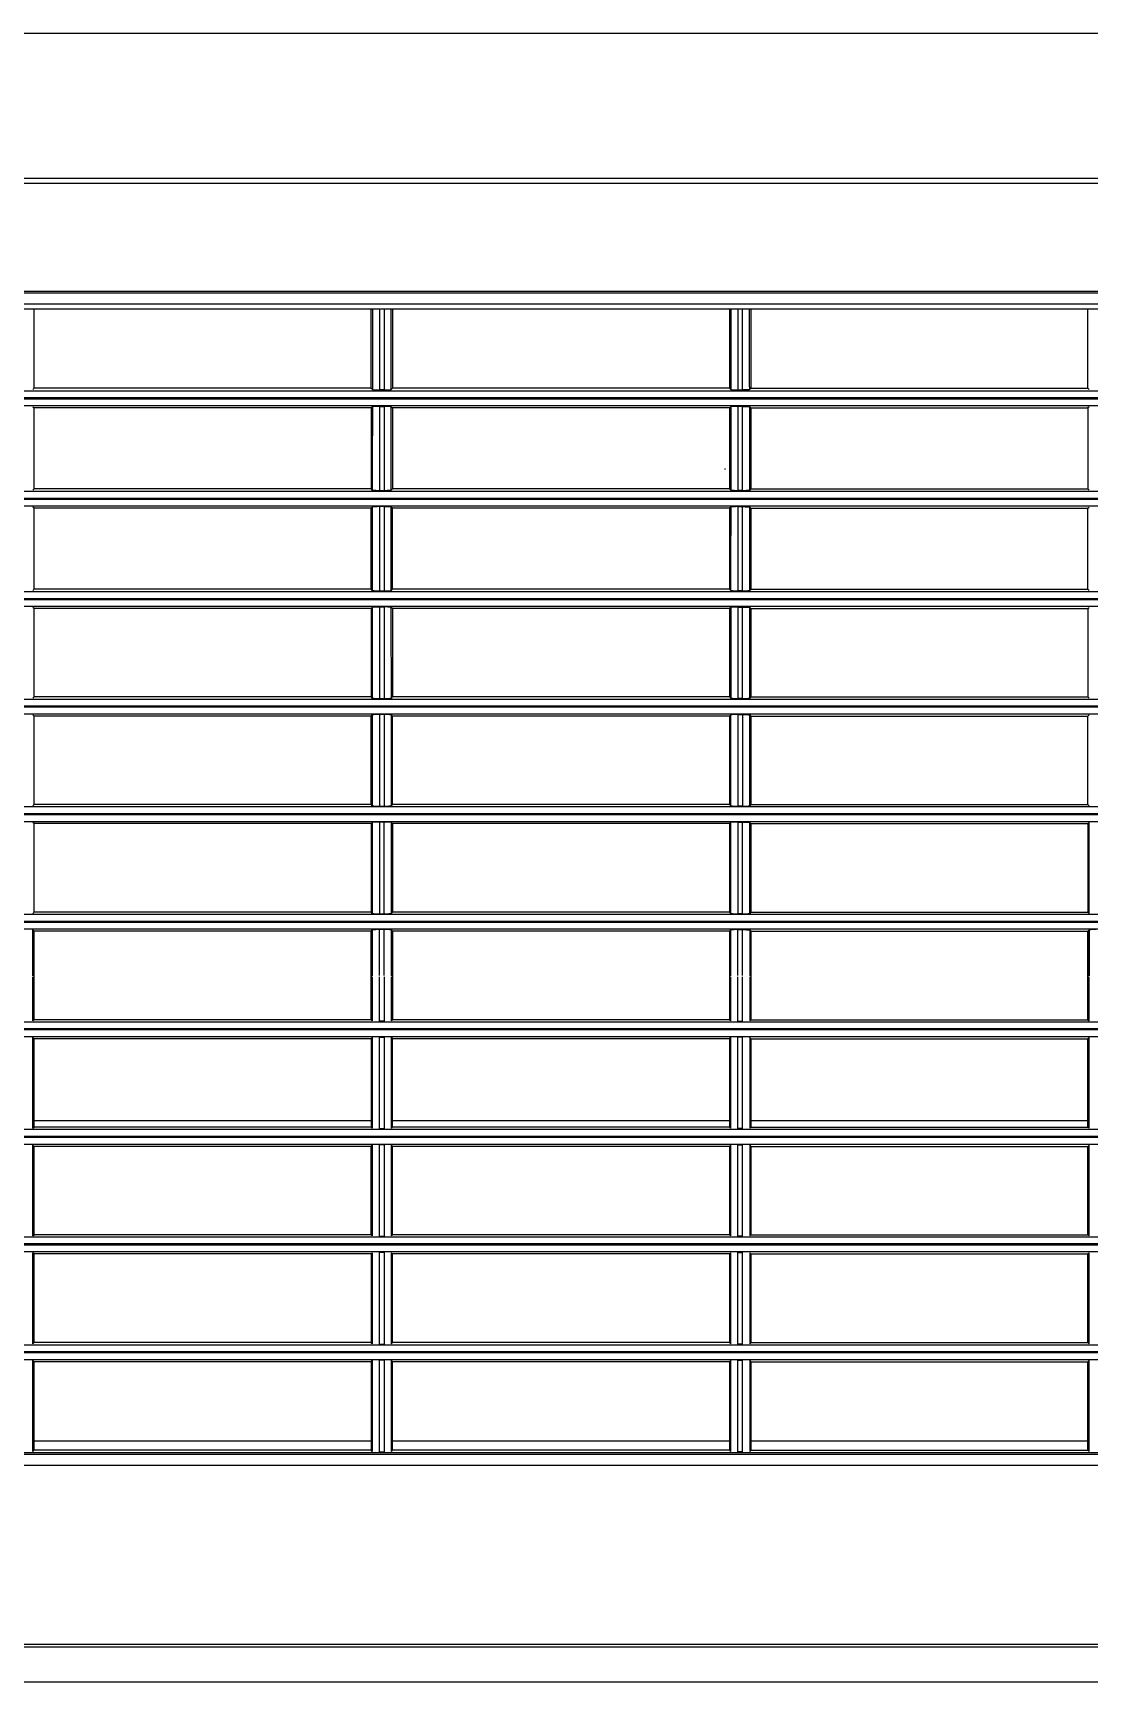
# Model space of a CAD drawing. Header units: millimetres. Extents: x -13830 to 215738, y -24143 to 193994.
# Drawn here: x 53778.7 to 53926, y 98318.3 to 98548.3 of the extents above; entities that cross this region are included whole.
import ezdxf

# ---------------------------------------------------------------- set-up
doc = ezdxf.new("R2010")
doc.units = ezdxf.units.MM
doc.header["$LTSCALE"] = 100
for name, color, linetype in [('A-Fin-Stone', 64, 'CONTINUOUS'), ('PRANDCM', 7, 'CONTINUOUS'), ('WALL', 2, 'CONTINUOUS')]:
    doc.layers.add(name, color=color, linetype=linetype)
doc.layers.add('M-2019.7.9', color=6, linetype='CONTINUOUS', lineweight=15)

# ---------------------------------------------------------------- blocks, each defined once
blk = doc.blocks.new('FXAP22-36NVC-F')
at = {"layer": 'PRANDCM', "linetype": 'Continuous'}
for p, q in [((276.91, 540.42), (960.39, 540.42)), ((303.89, 535.56), (929.89, 535.56)), ((929.89, 535.13), (303.89, 535.13)), ((305.14, 508.7), (928.64, 508.7)), ((928.64, 508.4), (305.14, 508.4)), ((460.05, 508.3), (460.73, 508.3)), ((460.05, 508.3), (460.05, 495.54)), ((460.73, 508.3), (460.73, 495.54)), ((510.05, 495.54), (510.05, 508.3)), ((510.73, 508.3), (510.05, 508.3)), ((510.73, 508.3), (510.73, 495.54)), ((411.73, 508.25), (411.89, 508.09)), ((411.73, 508.25), (411.73, 495.59)), ((458.89, 508.09), (411.89, 508.09)), ((411.89, 508.09), (411.89, 495.76)), ((411.89, 508.09), (411.89, 508.09)), ((411.89, 506.83), (458.89, 506.83)), ((458.89, 508.09), (459.05, 508.25)), ((458.89, 495.75), (458.89, 508.09)), ((459.05, 495.59), (459.05, 508.25)), ((461.89, 508.09), (461.73, 508.25)), ((461.73, 495.59), (461.73, 508.25)), ((461.89, 508.09), (508.89, 508.09)), ((461.89, 495.75), (461.89, 508.09)), ((461.89, 506.83), (508.89, 506.83)), ((509.05, 508.25), (508.89, 508.09)), ((508.89, 508.09), (508.89, 508.09)), ((508.89, 508.09), (508.89, 495.76)), ((509.05, 508.25), (509.05, 495.59)), ((511.73, 508.25), (511.89, 508.09)), ((511.73, 495.59), (511.73, 508.25)), ((511.89, 508.09), (511.89, 508.09)), ((511.89, 495.76), (511.89, 508.09)), ((511.89, 508.09), (558.89, 508.09)), ((511.89, 506.83), (558.89, 506.83)), ((559.05, 508.25), (558.89, 508.09)), ((558.89, 508.09), (558.89, 495.75)), ((559.05, 508.25), (559.05, 495.59)), ((349.56, 495.47), (636.22, 495.47)), ((411.89, 495.76), (411.73, 495.59)), ((411.89, 495.75), (411.89, 495.76)), ((458.89, 495.75), (411.89, 495.75)), ((459.05, 495.59), (458.89, 495.75)), ((460.73, 495.54), (460.05, 495.54)), ((461.73, 495.59), (461.89, 495.75)), ((461.89, 495.75), (508.89, 495.75)), ((508.89, 495.75), (508.89, 495.76)), ((508.89, 495.76), (509.05, 495.59)), ((510.05, 495.54), (510.73, 495.54)), ((511.89, 495.76), (511.73, 495.59)), ((511.89, 495.75), (511.89, 495.76)), ((511.89, 495.75), (558.89, 495.75)), ((558.89, 495.75), (559.05, 495.59)), ((349.55, 494.37), (636.23, 494.37)), ((636.23, 493.37), (349.55, 493.37)), ((636.22, 494.47), (349.56, 494.47)), ((411.73, 493.24), (411.73, 480.55)), ((411.73, 493.24), (411.89, 493.08)), ((458.89, 493.08), (411.89, 493.08)), ((411.89, 493.08), (411.89, 493.08)), ((411.89, 493.08), (411.89, 480.71)), ((458.89, 493.08), (459.05, 493.24)), ((458.89, 480.71), (458.89, 493.08)), ((459.05, 480.55), (459.05, 493.24)), ((460.05, 493.29), (460.73, 493.29)), ((460.05, 493.29), (460.05, 480.5)), ((460.73, 493.29), (460.73, 480.5)), ((461.89, 493.08), (461.73, 493.24)), ((461.73, 480.55), (461.73, 493.24)), ((461.89, 493.08), (508.89, 493.08)), ((461.89, 480.71), (461.89, 493.08)), ((509.05, 493.24), (508.89, 493.08)), ((508.89, 493.08), (508.89, 480.71)), ((508.89, 493.08), (508.89, 493.08)), ((509.05, 493.24), (509.05, 480.55)), ((510.05, 480.5), (510.05, 493.29)), ((510.73, 493.29), (510.05, 493.29)), ((510.73, 493.29), (510.73, 480.5)), ((511.73, 493.24), (511.89, 493.08)), ((511.73, 480.55), (511.73, 493.24)), ((511.89, 493.08), (558.89, 493.08)), ((511.89, 480.71), (511.89, 493.08)), ((511.89, 493.08), (511.89, 493.08)), ((559.05, 493.24), (558.89, 493.08)), ((558.89, 493.08), (558.89, 480.71)), ((559.05, 493.24), (559.05, 480.55)), ((411.89, 480.71), (411.73, 480.55)), ((411.89, 480.71), (411.89, 480.71)), ((458.89, 480.71), (411.89, 480.71)), ((459.05, 480.55), (458.89, 480.71)), ((461.73, 480.55), (461.89, 480.71)), ((461.89, 480.71), (508.89, 480.71)), ((508.89, 480.71), (508.89, 480.71)), ((508.89, 480.71), (509.05, 480.55)), ((511.89, 480.71), (511.73, 480.55)), ((511.89, 480.71), (558.89, 480.71)), ((511.89, 480.71), (511.89, 480.71)), ((558.89, 480.71), (559.05, 480.55)), ((305.14, 480.42), (928.64, 480.42)), ((928.64, 479.42), (305.14, 479.42)), ((305.14, 479.32), (928.64, 479.32)), ((460.73, 480.5), (460.05, 480.5)), ((510.05, 480.5), (510.73, 480.5)), ((928.64, 478.32), (305.14, 478.32)), ((411.73, 478.19), (411.73, 465.55)), ((411.73, 478.19), (411.89, 478.02)), ((458.89, 478.03), (411.89, 478.03)), ((411.89, 478.03), (411.89, 478.02)), ((411.89, 478.02), (411.89, 465.71)), ((458.89, 478.03), (459.05, 478.19)), ((458.89, 465.71), (458.89, 478.03)), ((459.05, 465.55), (459.05, 478.19)), ((460.05, 478.24), (460.73, 478.24)), ((460.05, 478.24), (460.05, 465.5)), ((460.73, 478.24), (460.73, 465.5)), ((461.89, 478.03), (461.73, 478.19)), ((461.73, 465.55), (461.73, 478.19)), ((461.89, 478.03), (508.89, 478.03)), ((461.89, 465.71), (461.89, 478.03)), ((509.05, 478.19), (508.89, 478.02)), ((508.89, 478.03), (508.89, 478.02)), ((508.89, 478.02), (508.89, 465.71)), ((509.05, 478.19), (509.05, 465.55)), ((510.73, 478.24), (510.05, 478.24)), ((510.05, 465.5), (510.05, 478.24)), ((510.73, 478.24), (510.73, 465.5)), ((511.73, 478.19), (511.89, 478.02)), ((511.73, 465.55), (511.73, 478.19)), ((511.89, 478.03), (511.89, 478.02)), ((511.89, 478.03), (558.89, 478.03)), ((511.89, 478.02), (511.89, 465.71)), ((559.05, 478.19), (558.89, 478.03)), ((558.89, 478.03), (558.89, 465.71)), ((559.05, 478.19), (559.05, 465.55)), ((305.14, 465.42), (928.64, 465.42)), ((411.89, 465.71), (411.73, 465.55)), ((411.89, 465.71), (411.89, 465.71)), ((458.89, 465.71), (411.89, 465.71)), ((459.05, 465.55), (458.89, 465.71)), ((460.73, 465.5), (460.05, 465.5)), ((461.73, 465.55), (461.89, 465.71)), ((461.89, 465.71), (508.89, 465.71)), ((508.89, 465.71), (509.05, 465.55)), ((508.89, 465.71), (508.89, 465.71)), ((510.05, 465.5), (510.73, 465.5)), ((511.89, 465.71), (511.73, 465.55)), ((511.89, 465.71), (511.89, 465.71)), ((511.89, 465.71), (558.89, 465.71)), ((558.89, 465.71), (559.05, 465.55)), ((929.89, 464.42), (303.89, 464.42)), ((303.89, 464.32), (929.89, 464.32)), ((928.64, 463.32), (305.14, 463.32)), ((411.73, 463.18), (411.89, 463.02)), ((411.73, 463.18), (411.73, 450.54)), ((411.89, 463.02), (411.89, 463.02)), ((458.89, 463.02), (411.89, 463.02)), ((411.89, 463.02), (411.89, 450.7)), ((458.89, 463.02), (459.05, 463.18)), ((458.89, 450.7), (458.89, 463.02)), ((459.05, 450.54), (459.05, 463.18)), ((460.05, 463.23), (460.05, 450.49)), ((460.05, 463.23), (460.73, 463.23)), ((460.73, 463.23), (460.73, 450.49)), ((461.89, 463.02), (461.73, 463.18)), ((461.73, 450.54), (461.73, 463.18)), ((461.89, 450.7), (461.89, 463.02)), ((461.89, 463.02), (508.89, 463.02)), ((509.05, 463.18), (508.89, 463.02)), ((508.89, 463.02), (508.89, 450.7)), ((508.89, 463.02), (508.89, 463.02)), ((509.05, 463.18), (509.05, 450.54)), ((510.05, 450.49), (510.05, 463.23)), ((510.73, 463.23), (510.05, 463.23)), ((510.73, 463.23), (510.73, 450.49)), ((511.73, 463.18), (511.89, 463.02)), ((511.73, 450.54), (511.73, 463.18)), ((511.89, 450.7), (511.89, 463.02)), ((511.89, 463.02), (511.89, 463.02)), ((511.89, 463.02), (558.89, 463.02)), ((559.05, 463.18), (558.89, 463.02)), ((558.89, 463.02), (558.89, 450.7)), ((559.05, 463.18), (559.05, 450.54)), ((411.89, 462.16), (458.89, 462.16)), ((461.89, 462.16), (508.89, 462.16)), ((511.89, 462.16), (558.89, 462.16)), ((303.89, 449.32), (929.89, 449.32)), ((928.89, 449.42), (304.89, 449.42)), ((305.14, 450.42), (928.64, 450.42)), ((411.73, 450.54), (411.89, 450.7)), ((458.89, 450.7), (411.89, 450.7)), ((411.89, 450.7), (411.89, 450.7)), ((458.89, 450.7), (459.05, 450.54)), ((460.05, 450.49), (460.73, 450.49)), ((461.89, 450.7), (461.73, 450.54)), ((461.89, 450.7), (508.89, 450.7)), ((509.05, 450.54), (508.89, 450.7)), ((508.89, 450.7), (508.89, 450.7)), ((510.73, 450.49), (510.05, 450.49)), ((511.73, 450.54), (511.89, 450.7)), ((511.89, 450.7), (558.89, 450.7)), ((511.89, 450.7), (511.89, 450.7)), ((559.05, 450.54), (558.89, 450.7)), ((928.64, 448.32), (305.14, 448.32)), ((411.73, 448.2), (411.73, 442.06)), ((411.89, 448.04), (411.73, 448.2)), ((411.89, 448.04), (411.89, 448.04)), ((458.89, 448.04), (411.89, 448.04)), ((411.89, 442.06), (411.89, 448.04)), ((411.89, 448.04), (411.89, 442.1)), ((459.05, 448.2), (458.89, 448.04)), ((458.89, 442.06), (458.89, 448.04)), ((459.05, 442.06), (459.05, 448.2)), ((460.73, 448.25), (460.05, 448.25)), ((460.05, 448.25), (460.05, 442.05)), ((460.73, 448.25), (460.73, 442.05)), ((461.73, 448.2), (461.89, 448.04)), ((461.73, 442.06), (461.73, 448.2)), ((461.89, 442.06), (461.89, 448.04)), ((461.89, 448.04), (508.89, 448.04)), ((508.89, 448.04), (509.05, 448.2)), ((508.89, 448.04), (508.89, 442.1)), ((508.89, 448.04), (508.89, 448.04)), ((508.89, 442.06), (508.89, 448.04)), ((509.05, 448.2), (509.05, 442.06)), ((510.05, 442.05), (510.05, 448.25)), ((510.05, 448.25), (510.73, 448.25)), ((510.73, 448.25), (510.73, 442.05)), ((511.89, 448.04), (511.73, 448.2)), ((511.73, 442.06), (511.73, 448.2)), ((511.89, 448.04), (511.89, 448.04)), ((511.89, 448.04), (558.89, 448.04)), ((511.89, 442.06), (511.89, 448.04)), ((511.89, 448.04), (511.89, 442.1)), ((558.89, 448.04), (559.05, 448.2)), ((558.89, 448.04), (558.89, 442.06)), ((559.05, 448.2), (559.05, 442.06)), ((411.89, 442.06), (411.89, 435.68)), ((411.89, 435.68), (411.89, 442.06)), ((458.89, 435.68), (458.89, 442.06)), ((459.05, 435.52), (459.05, 441.91)), ((460.05, 441.87), (460.05, 435.47)), ((460.73, 441.87), (460.73, 435.47)), ((461.89, 435.68), (461.89, 442.06)), ((508.89, 442.06), (508.89, 435.68)), ((508.89, 435.68), (508.89, 442.06)), ((510.73, 441.87), (510.73, 435.47)), ((511.89, 435.68), (511.89, 442.06)), ((511.89, 442.06), (511.89, 435.68)), ((558.89, 442.06), (558.89, 435.68)), ((305.14, 435.42), (928.64, 435.42)), ((411.89, 435.68), (411.73, 435.52)), ((458.89, 435.68), (411.89, 435.68)), ((411.89, 435.68), (411.89, 435.68)), ((459.05, 435.52), (458.89, 435.68)), ((459.06, 435.51), (459.05, 435.52)), ((459.08, 435.51), (459.06, 435.51)), ((459.11, 435.5), (459.08, 435.51)), ((459.14, 435.5), (459.11, 435.5)), ((459.18, 435.49), (459.14, 435.5)), ((459.23, 435.49), (459.18, 435.49)), ((459.29, 435.48), (459.23, 435.49)), ((459.36, 435.48), (459.29, 435.48)), ((459.43, 435.48), (459.36, 435.48)), ((459.51, 435.48), (459.43, 435.48)), ((459.59, 435.47), (459.51, 435.48)), ((459.68, 435.47), (459.59, 435.47)), ((459.77, 435.47), (459.68, 435.47)), ((459.85, 435.47), (459.77, 435.47)), ((459.95, 435.47), (459.85, 435.47)), ((460.05, 435.47), (459.95, 435.47)), ((460.73, 435.47), (460.05, 435.47)), ((460.73, 435.47), (460.83, 435.47)), ((460.83, 435.47), (460.92, 435.47)), ((460.92, 435.47), (461.01, 435.47)), ((461.01, 435.47), (461.1, 435.47)), ((461.1, 435.47), (461.18, 435.47)), ((461.18, 435.47), (461.27, 435.48)), ((461.27, 435.48), (461.35, 435.48)), ((461.35, 435.48), (461.42, 435.48)), ((461.42, 435.48), (461.48, 435.48)), ((461.48, 435.48), (461.54, 435.49)), ((461.54, 435.49), (461.59, 435.49)), ((461.59, 435.49), (461.64, 435.5)), ((461.64, 435.5), (461.67, 435.5)), ((461.67, 435.5), (461.7, 435.51)), ((461.7, 435.51), (461.72, 435.51)), ((461.72, 435.51), (461.73, 435.52)), ((461.73, 435.52), (461.89, 435.68)), ((461.89, 435.68), (508.89, 435.68)), ((508.89, 435.68), (509.05, 435.52)), ((508.89, 435.68), (508.89, 435.68)), ((510.05, 435.47), (510.73, 435.47)), ((510.73, 435.47), (510.83, 435.47)), ((510.83, 435.47), (510.92, 435.47)), ((510.92, 435.47), (511.01, 435.47)), ((511.01, 435.47), (511.1, 435.47)), ((511.1, 435.47), (511.18, 435.47)), ((511.18, 435.47), (511.27, 435.48)), ((511.27, 435.48), (511.35, 435.48)), ((511.35, 435.48), (511.42, 435.48)), ((511.42, 435.48), (511.48, 435.48)), ((511.48, 435.48), (511.54, 435.49)), ((511.54, 435.49), (511.59, 435.49)), ((511.59, 435.49), (511.64, 435.5)), ((511.64, 435.5), (511.67, 435.5)), ((511.67, 435.5), (511.7, 435.51)), ((511.7, 435.51), (511.72, 435.51)), ((511.72, 435.51), (511.73, 435.52)), ((511.89, 435.68), (511.73, 435.52)), ((511.89, 435.68), (511.89, 435.68)), ((511.89, 435.68), (558.89, 435.68)), ((558.89, 435.68), (559.05, 435.52)), ((303.89, 434.32), (929.89, 434.32)), ((929.14, 434.42), (304.64, 434.42)), ((928.64, 433.32), (305.14, 433.32)), ((411.72, 433.21), (411.73, 433.21)), ((411.73, 433.21), (411.89, 433.04)), ((411.73, 433.21), (411.73, 431.84)), ((411.89, 420.68), (411.89, 433.04)), ((411.89, 433.04), (411.89, 433.04)), ((458.89, 433.04), (411.89, 433.04)), ((458.89, 433.04), (459.05, 433.21)), ((458.89, 420.68), (458.89, 433.04)), ((460.05, 433.26), (460.73, 433.26)), ((461.89, 433.04), (461.73, 433.21)), ((461.89, 433.04), (508.89, 433.04)), ((461.89, 420.68), (461.89, 433.04)), ((509.05, 433.21), (508.89, 433.04)), ((508.89, 420.68), (508.89, 433.04)), ((508.89, 433.04), (508.89, 433.04)), ((509.06, 433.21), (509.05, 433.21)), ((509.05, 433.21), (509.05, 431.84)), ((509.08, 433.22), (509.06, 433.21)), ((509.11, 433.22), (509.08, 433.22)), ((509.14, 433.23), (509.11, 433.22)), ((509.18, 433.23), (509.14, 433.23)), ((509.23, 433.23), (509.18, 433.23)), ((509.29, 433.24), (509.23, 433.23)), ((509.36, 433.24), (509.29, 433.24)), ((509.43, 433.25), (509.36, 433.24)), ((509.51, 433.25), (509.43, 433.25)), ((509.59, 433.25), (509.51, 433.25)), ((509.68, 433.25), (509.59, 433.25)), ((509.76, 433.25), (509.68, 433.25)), ((509.85, 433.26), (509.76, 433.25)), ((509.95, 433.26), (509.85, 433.26)), ((510.05, 433.26), (509.95, 433.26)), ((510.73, 433.26), (510.05, 433.26)), ((511.73, 433.21), (511.89, 433.04)), ((511.73, 431.84), (511.73, 433.21)), ((511.89, 433.04), (511.89, 433.04)), ((511.89, 420.68), (511.89, 433.04)), ((511.89, 433.04), (558.89, 433.04)), ((559.05, 433.21), (558.89, 433.04)), ((558.89, 433.04), (558.89, 420.68)), ((411.73, 431.84), (411.73, 430.54)), ((411.73, 430.54), (411.73, 429.28)), ((509.05, 431.84), (509.05, 430.54)), ((509.05, 430.54), (509.05, 429.28)), ((511.73, 430.54), (511.73, 431.84)), ((511.73, 429.28), (511.73, 430.54)), ((411.73, 429.28), (411.73, 428.06)), ((411.73, 428.06), (411.73, 426.85)), ((509.05, 429.28), (509.05, 428.06)), ((509.05, 428.06), (509.05, 426.85)), ((511.73, 428.06), (511.73, 429.28)), ((511.73, 426.85), (511.73, 428.06)), ((411.73, 426.85), (411.73, 425.64)), ((411.73, 425.64), (411.73, 424.42)), ((509.05, 426.85), (509.05, 425.64)), ((509.05, 425.64), (509.05, 424.42)), ((511.73, 425.64), (511.73, 426.85)), ((511.73, 424.42), (511.73, 425.64)), ((411.73, 424.42), (411.73, 423.17)), ((509.05, 424.42), (509.05, 423.17)), ((511.73, 423.17), (511.73, 424.42)), ((411.73, 423.17), (411.73, 421.88)), ((411.73, 421.88), (411.73, 420.52)), ((509.05, 423.17), (509.05, 421.88)), ((509.05, 421.88), (509.05, 420.52)), ((511.73, 421.88), (511.73, 423.17)), ((511.73, 420.52), (511.73, 421.88)), ((303.89, 419.32), (929.89, 419.32)), ((929.14, 419.42), (304.64, 419.42)), ((305.14, 420.42), (928.64, 420.42)), ((411.89, 420.68), (411.73, 420.52)), ((411.89, 420.68), (411.89, 420.68)), ((458.89, 420.68), (411.89, 420.68)), ((459.05, 420.52), (458.89, 420.68)), ((459.06, 420.51), (459.05, 420.52)), ((459.08, 420.51), (459.06, 420.51)), ((459.11, 420.5), (459.08, 420.51)), ((459.14, 420.5), (459.11, 420.5)), ((459.18, 420.5), (459.14, 420.5)), ((459.23, 420.49), (459.18, 420.5)), ((459.29, 420.49), (459.23, 420.49)), ((459.36, 420.48), (459.29, 420.49)), ((459.43, 420.48), (459.36, 420.48)), ((459.51, 420.48), (459.43, 420.48)), ((459.59, 420.48), (459.51, 420.48)), ((459.68, 420.47), (459.59, 420.48)), ((459.77, 420.47), (459.68, 420.47)), ((459.86, 420.47), (459.77, 420.47)), ((459.95, 420.47), (459.86, 420.47)), ((460.05, 420.47), (459.95, 420.47)), ((460.73, 420.47), (460.05, 420.47)), ((460.73, 420.47), (460.83, 420.47)), ((460.83, 420.47), (460.92, 420.47)), ((460.92, 420.47), (461.01, 420.47)), ((461.01, 420.47), (461.1, 420.47)), ((461.1, 420.47), (461.18, 420.48)), ((461.18, 420.48), (461.27, 420.48)), ((461.27, 420.48), (461.34, 420.48)), ((461.34, 420.48), (461.42, 420.48)), ((461.42, 420.48), (461.48, 420.49)), ((461.48, 420.49), (461.54, 420.49)), ((461.54, 420.49), (461.59, 420.5)), ((461.59, 420.5), (461.64, 420.5)), ((461.64, 420.5), (461.67, 420.5)), ((461.67, 420.5), (461.7, 420.51)), ((461.7, 420.51), (461.71, 420.51)), ((461.71, 420.51), (461.73, 420.52)), ((461.73, 420.52), (461.89, 420.68)), ((461.89, 420.68), (508.89, 420.68)), ((508.89, 420.68), (509.05, 420.52)), ((508.89, 420.68), (508.89, 420.68)), ((510.05, 420.47), (510.73, 420.47)), ((510.73, 420.47), (510.83, 420.47)), ((510.83, 420.47), (510.92, 420.47)), ((510.92, 420.47), (511.01, 420.47)), ((511.01, 420.47), (511.1, 420.47)), ((511.1, 420.47), (511.18, 420.48)), ((511.18, 420.48), (511.27, 420.48)), ((511.27, 420.48), (511.34, 420.48)), ((511.34, 420.48), (511.42, 420.48)), ((511.42, 420.48), (511.48, 420.49)), ((511.48, 420.49), (511.54, 420.49)), ((511.54, 420.49), (511.59, 420.5)), ((511.59, 420.5), (511.64, 420.5)), ((511.64, 420.5), (511.67, 420.5)), ((511.67, 420.5), (511.7, 420.51)), ((511.7, 420.51), (511.71, 420.51)), ((511.71, 420.51), (511.73, 420.52)), ((511.89, 420.68), (511.73, 420.52)), ((511.89, 420.68), (558.89, 420.68)), ((511.89, 420.68), (511.89, 420.68)), ((558.89, 420.68), (559.05, 420.52)), ((928.64, 418.32), (305.14, 418.32)), ((411.73, 418.2), (411.89, 418.03)), ((411.89, 418.03), (411.89, 405.69)), ((411.89, 418.03), (411.89, 418.03)), ((458.89, 418.03), (411.89, 418.03)), ((458.89, 418.03), (459.05, 418.2)), ((458.89, 405.69), (458.89, 418.03)), ((460.05, 418.25), (460.73, 418.25)), ((461.89, 418.03), (461.73, 418.2)), ((461.89, 405.69), (461.89, 418.03)), ((461.89, 418.03), (508.89, 418.03)), ((509.05, 418.2), (508.89, 418.03)), ((508.89, 418.03), (508.89, 418.03)), ((508.89, 418.03), (508.89, 405.69)), ((509.06, 418.2), (509.05, 418.2)), ((509.05, 418.2), (509.05, 416.83)), ((509.05, 416.83), (509.05, 415.53)), ((509.08, 418.21), (509.06, 418.2)), ((509.11, 418.21), (509.08, 418.21)), ((509.14, 418.22), (509.11, 418.21)), ((509.18, 418.22), (509.14, 418.22)), ((509.23, 418.22), (509.18, 418.22)), ((509.29, 418.23), (509.23, 418.22)), ((509.36, 418.23), (509.29, 418.23)), ((509.43, 418.24), (509.36, 418.23)), ((509.51, 418.24), (509.43, 418.24)), ((509.59, 418.24), (509.51, 418.24)), ((509.68, 418.24), (509.59, 418.24)), ((509.76, 418.24), (509.68, 418.24)), ((509.85, 418.25), (509.76, 418.24)), ((509.95, 418.25), (509.85, 418.25)), ((510.05, 418.25), (509.95, 418.25)), ((510.73, 418.25), (510.05, 418.25)), ((510.05, 416.87), (510.05, 418.25)), ((510.05, 415.56), (510.05, 416.87)), ((511.73, 418.2), (511.89, 418.03)), ((511.73, 416.83), (511.73, 418.2)), ((511.73, 415.53), (511.73, 416.83)), ((511.89, 418.03), (558.89, 418.03)), ((511.89, 418.03), (511.89, 418.03)), ((511.89, 418.03), (511.89, 405.69)), ((559.05, 418.2), (558.89, 418.03)), ((558.89, 418.03), (558.89, 405.69)), ((509.05, 415.53), (509.05, 414.27)), ((509.05, 414.27), (509.05, 413.05)), ((510.05, 414.29), (510.05, 415.56)), ((510.05, 413.06), (510.05, 414.29)), ((511.73, 414.27), (511.73, 415.53)), ((511.73, 413.05), (511.73, 414.27)), ((509.05, 413.05), (509.05, 411.84)), ((509.05, 411.84), (509.05, 410.64)), ((510.05, 411.84), (510.05, 413.06)), ((510.05, 410.63), (510.05, 411.84)), ((511.73, 411.84), (511.73, 413.05)), ((511.73, 410.64), (511.73, 411.84)), ((509.05, 410.64), (509.05, 409.42)), ((509.05, 409.42), (509.05, 408.17)), ((510.05, 409.4), (510.05, 410.63)), ((511.72, 409.42), (511.73, 410.64)), ((511.72, 408.17), (511.72, 409.42)), ((509.05, 408.17), (509.05, 406.88)), ((510.05, 408.14), (510.05, 409.4)), ((510.05, 406.84), (510.05, 408.14)), ((511.72, 406.88), (511.72, 408.17)), ((305.14, 405.42), (928.64, 405.42)), ((411.89, 405.69), (411.72, 405.52)), ((458.89, 405.69), (411.89, 405.69)), ((411.89, 405.69), (411.89, 405.69)), ((459.05, 405.52), (458.89, 405.69)), ((459.07, 405.52), (459.05, 405.52)), ((459.08, 405.51), (459.07, 405.52)), ((459.11, 405.51), (459.08, 405.51)), ((459.14, 405.5), (459.11, 405.51)), ((459.19, 405.5), (459.14, 405.5)), ((459.24, 405.5), (459.19, 405.5)), ((459.29, 405.49), (459.24, 405.5)), ((459.36, 405.49), (459.29, 405.49)), ((459.43, 405.48), (459.36, 405.49)), ((459.51, 405.48), (459.43, 405.48)), ((459.59, 405.48), (459.51, 405.48)), ((459.68, 405.48), (459.59, 405.48)), ((459.77, 405.48), (459.68, 405.48)), ((459.86, 405.47), (459.77, 405.48)), ((459.95, 405.47), (459.86, 405.47)), ((460.05, 405.47), (459.95, 405.47)), ((460.73, 405.47), (460.05, 405.47)), ((460.73, 405.47), (460.83, 405.47)), ((460.83, 405.47), (460.92, 405.47)), ((460.92, 405.47), (461.01, 405.48)), ((461.01, 405.48), (461.1, 405.48)), ((461.1, 405.48), (461.18, 405.48)), ((461.18, 405.48), (461.27, 405.48)), ((461.27, 405.48), (461.34, 405.48)), ((461.34, 405.48), (461.42, 405.49)), ((461.42, 405.49), (461.48, 405.49)), ((461.48, 405.49), (461.54, 405.5)), ((461.54, 405.5), (461.59, 405.5)), ((461.59, 405.5), (461.63, 405.5)), ((461.63, 405.5), (461.67, 405.51)), ((461.67, 405.51), (461.69, 405.51)), ((461.69, 405.51), (461.71, 405.52)), ((461.71, 405.52), (461.72, 405.52)), ((461.72, 405.52), (461.89, 405.69)), ((461.89, 405.69), (508.89, 405.69)), ((508.89, 405.69), (509.05, 405.52)), ((508.89, 405.69), (508.89, 405.69)), ((509.05, 406.88), (509.05, 405.52)), ((510.05, 405.47), (510.05, 406.84)), ((510.05, 405.47), (510.73, 405.47)), ((510.73, 405.47), (510.83, 405.47)), ((510.83, 405.47), (510.92, 405.47)), ((510.92, 405.47), (511.01, 405.48)), ((511.01, 405.48), (511.1, 405.48)), ((511.1, 405.48), (511.18, 405.48)), ((511.18, 405.48), (511.27, 405.48)), ((511.27, 405.48), (511.34, 405.48)), ((511.34, 405.48), (511.42, 405.49)), ((511.42, 405.49), (511.48, 405.49)), ((511.48, 405.49), (511.54, 405.5)), ((511.54, 405.5), (511.59, 405.5)), ((511.59, 405.5), (511.63, 405.5)), ((511.63, 405.5), (511.67, 405.51)), ((511.67, 405.51), (511.69, 405.51)), ((511.69, 405.51), (511.71, 405.52)), ((511.71, 405.52), (511.72, 405.52)), ((511.72, 405.52), (511.72, 406.88)), ((511.89, 405.69), (511.72, 405.52)), ((511.89, 405.69), (558.89, 405.69)), ((511.89, 405.69), (511.89, 405.69)), ((558.89, 405.69), (559.05, 405.52)), ((303.89, 404.32), (929.89, 404.32)), ((929.14, 404.42), (304.64, 404.42)), ((928.64, 403.32), (305.14, 403.32)), ((411.72, 403.18), (411.89, 403.01)), ((458.89, 403.02), (411.89, 403.02)), ((411.89, 403.02), (411.89, 403.01)), ((411.89, 401.69), (411.89, 403.01)), ((458.89, 403.02), (459.05, 403.18)), ((458.89, 390.69), (458.89, 403.02)), ((460.05, 403.24), (460.73, 403.24)), ((461.89, 403.02), (461.72, 403.18)), ((461.89, 403.02), (508.88, 403.02)), ((461.89, 390.69), (461.89, 403.02)), ((508.88, 403.02), (508.89, 403.01)), ((509.05, 403.18), (508.89, 403.01)), ((508.89, 401.69), (508.89, 403.01)), ((509.07, 403.19), (509.05, 403.18)), ((509.05, 403.18), (509.05, 401.82)), ((509.09, 403.19), (509.07, 403.19)), ((509.11, 403.2), (509.09, 403.19)), ((509.14, 403.2), (509.11, 403.2)), ((509.18, 403.21), (509.14, 403.2)), ((509.23, 403.21), (509.18, 403.21)), ((509.29, 403.22), (509.23, 403.21)), ((509.36, 403.22), (509.29, 403.22)), ((509.43, 403.22), (509.36, 403.22)), ((509.51, 403.23), (509.43, 403.22)), ((509.59, 403.23), (509.51, 403.23)), ((509.68, 403.23), (509.59, 403.23)), ((509.76, 403.23), (509.68, 403.23)), ((509.86, 403.23), (509.76, 403.23)), ((509.95, 403.24), (509.86, 403.23)), ((510.05, 403.24), (509.95, 403.24)), ((510.73, 403.24), (510.05, 403.24)), ((510.05, 401.86), (510.05, 403.24)), ((511.72, 403.18), (511.89, 403.01)), ((511.72, 401.82), (511.72, 403.18)), ((511.89, 403.02), (511.89, 403.01)), ((511.89, 403.02), (558.89, 403.02)), ((511.89, 401.69), (511.89, 403.01)), ((559.05, 403.18), (558.89, 403.02)), ((558.89, 403.02), (558.89, 390.69)), ((411.89, 400.42), (411.89, 401.69)), ((411.89, 399.2), (411.89, 400.42)), ((508.89, 400.42), (508.89, 401.69)), ((508.89, 399.2), (508.89, 400.42)), ((509.05, 401.82), (509.05, 400.52)), ((509.05, 400.52), (509.05, 399.26)), ((510.05, 400.55), (510.05, 401.86)), ((510.05, 399.28), (510.05, 400.55)), ((511.72, 400.52), (511.72, 401.82)), ((511.72, 399.26), (511.72, 400.52)), ((511.89, 400.42), (511.89, 401.69)), ((511.89, 399.2), (511.89, 400.42)), ((411.89, 398.01), (411.89, 399.2)), ((411.89, 396.83), (411.89, 398.01)), ((508.89, 398.01), (508.89, 399.2)), ((508.89, 396.83), (508.89, 398.01)), ((509.05, 399.26), (509.05, 398.04)), ((509.05, 398.04), (509.06, 396.83)), ((510.05, 398.05), (510.05, 399.28)), ((510.05, 396.83), (510.05, 398.05)), ((511.72, 398.04), (511.72, 399.26)), ((511.72, 396.83), (511.72, 398.04)), ((511.89, 398.01), (511.89, 399.2)), ((511.89, 396.83), (511.89, 398.01)), ((411.89, 395.66), (411.89, 396.83)), ((411.89, 394.48), (411.89, 395.66)), ((508.89, 395.66), (508.89, 396.83)), ((508.89, 394.48), (508.89, 395.66)), ((509.06, 396.83), (509.06, 395.63)), ((509.06, 395.63), (509.06, 394.41)), ((510.05, 395.62), (510.05, 396.83)), ((510.05, 394.39), (510.05, 395.62)), ((511.72, 395.63), (511.72, 396.83)), ((511.72, 394.41), (511.72, 395.63)), ((511.89, 395.66), (511.89, 396.83)), ((511.89, 394.48), (511.89, 395.66)), ((411.89, 393.26), (411.89, 394.48)), ((508.89, 393.26), (508.89, 394.48)), ((509.06, 394.41), (509.06, 393.17)), ((510.05, 393.14), (510.05, 394.39)), ((511.72, 393.17), (511.72, 394.41)), ((511.89, 393.26), (511.89, 394.48)), ((411.89, 392.01), (411.89, 393.26)), ((411.89, 390.7), (411.89, 392.01)), ((508.89, 392.01), (508.89, 393.26)), ((508.89, 390.7), (508.89, 392.01)), ((509.06, 393.17), (509.06, 391.88)), ((509.06, 391.88), (509.06, 390.53)), ((510.05, 391.84), (510.05, 393.14)), ((510.05, 390.48), (510.05, 391.84)), ((511.72, 391.88), (511.72, 393.17)), ((511.72, 390.53), (511.72, 391.88)), ((511.89, 392.01), (511.89, 393.26)), ((511.89, 390.7), (511.89, 392.01)), ((303.89, 389.32), (929.89, 389.32)), ((929.14, 389.42), (304.64, 389.42)), ((305.14, 390.42), (928.64, 390.42)), ((411.89, 390.7), (411.72, 390.53)), ((411.89, 390.69), (411.89, 390.7)), ((458.89, 390.69), (411.89, 390.69)), ((459.06, 390.53), (458.89, 390.69)), ((459.07, 390.52), (459.06, 390.53)), ((459.09, 390.52), (459.07, 390.52)), ((459.11, 390.51), (459.09, 390.52)), ((459.15, 390.51), (459.11, 390.51)), ((459.19, 390.5), (459.15, 390.51)), ((459.24, 390.5), (459.19, 390.5)), ((459.3, 390.5), (459.24, 390.5)), ((459.36, 390.49), (459.3, 390.5)), ((459.43, 390.49), (459.36, 390.49)), ((459.51, 390.49), (459.43, 390.49)), ((459.6, 390.48), (459.51, 390.49)), ((459.68, 390.48), (459.6, 390.48)), ((459.77, 390.48), (459.68, 390.48)), ((459.86, 390.48), (459.77, 390.48)), ((459.95, 390.48), (459.86, 390.48)), ((460.05, 390.48), (459.95, 390.48)), ((460.72, 390.48), (460.05, 390.48)), ((460.72, 390.48), (460.82, 390.48)), ((460.82, 390.48), (460.92, 390.48)), ((460.92, 390.48), (461.01, 390.48)), ((461.01, 390.48), (461.1, 390.48)), ((461.1, 390.48), (461.18, 390.48)), ((461.18, 390.48), (461.26, 390.49)), ((461.26, 390.49), (461.34, 390.49)), ((461.34, 390.49), (461.42, 390.49)), ((461.42, 390.49), (461.48, 390.5)), ((461.48, 390.5), (461.54, 390.5)), ((461.54, 390.5), (461.59, 390.5)), ((461.59, 390.5), (461.63, 390.51)), ((461.63, 390.51), (461.67, 390.51)), ((461.67, 390.51), (461.69, 390.52)), ((461.69, 390.52), (461.71, 390.52)), ((461.71, 390.52), (461.72, 390.53)), ((461.72, 390.53), (461.89, 390.69)), ((461.89, 390.69), (508.88, 390.69)), ((508.88, 390.69), (508.89, 390.7)), ((508.89, 390.7), (509.06, 390.53)), ((510.05, 390.48), (510.72, 390.48)), ((510.72, 390.48), (510.82, 390.48)), ((510.82, 390.48), (510.92, 390.48)), ((510.92, 390.48), (511.01, 390.48)), ((511.01, 390.48), (511.1, 390.48)), ((511.1, 390.48), (511.18, 390.48)), ((511.18, 390.48), (511.26, 390.49)), ((511.26, 390.49), (511.34, 390.49)), ((511.34, 390.49), (511.42, 390.49)), ((511.42, 390.49), (511.48, 390.5)), ((511.48, 390.5), (511.54, 390.5)), ((511.54, 390.5), (511.59, 390.5)), ((511.59, 390.5), (511.63, 390.51)), ((511.63, 390.51), (511.67, 390.51)), ((511.67, 390.51), (511.69, 390.52)), ((511.69, 390.52), (511.71, 390.52)), ((511.71, 390.52), (511.72, 390.53)), ((511.89, 390.7), (511.72, 390.53)), ((511.89, 390.69), (511.89, 390.7)), ((511.89, 390.69), (558.89, 390.69)), ((558.89, 390.69), (559.06, 390.53)), ((928.64, 388.32), (305.14, 388.32)), ((411.72, 388.17), (411.89, 388)), ((411.89, 388), (411.89, 376.7)), ((458.89, 388), (411.89, 388)), ((411.89, 388), (411.89, 388)), ((458.89, 388), (459.06, 388.17)), ((458.89, 376.7), (458.89, 388)), ((460.06, 388.22), (460.72, 388.22)), ((461.89, 388), (461.72, 388.17)), ((461.89, 376.7), (461.89, 388)), ((461.89, 388), (508.88, 388)), ((508.88, 388), (508.89, 388)), ((509.06, 388.17), (508.89, 388)), ((508.89, 388), (508.89, 376.7)), ((509.07, 388.18), (509.06, 388.17)), ((509.06, 388.17), (509.06, 386.91)), ((509.06, 386.91), (509.06, 385.72)), ((509.09, 388.18), (509.07, 388.18)), ((509.11, 388.19), (509.09, 388.18)), ((509.14, 388.19), (509.11, 388.19)), ((509.18, 388.19), (509.14, 388.19)), ((509.23, 388.2), (509.18, 388.19)), ((509.29, 388.2), (509.23, 388.2)), ((509.36, 388.21), (509.29, 388.2)), ((509.43, 388.21), (509.36, 388.21)), ((509.51, 388.21), (509.43, 388.21)), ((509.59, 388.22), (509.51, 388.21)), ((509.68, 388.22), (509.59, 388.22)), ((509.76, 388.22), (509.68, 388.22)), ((509.86, 388.22), (509.76, 388.22)), ((509.95, 388.22), (509.86, 388.22)), ((510.06, 388.22), (509.95, 388.22)), ((510.72, 388.22), (510.06, 388.22)), ((510.06, 386.96), (510.06, 388.22)), ((510.06, 385.75), (510.06, 386.96)), ((511.72, 388.17), (511.89, 388)), ((511.72, 386.91), (511.72, 388.17)), ((511.72, 385.72), (511.72, 386.91)), ((511.89, 388), (511.89, 388)), ((511.89, 388), (558.89, 388)), ((511.89, 388), (511.89, 376.7)), ((559.06, 388.17), (558.89, 388)), ((558.89, 388), (558.89, 376.7)), ((509.06, 385.72), (509.06, 384.56)), ((509.06, 384.56), (509.06, 383.44)), ((510.06, 384.58), (510.06, 385.75)), ((510.06, 383.45), (510.06, 384.58)), ((511.72, 384.56), (511.72, 385.72)), ((511.72, 383.44), (511.72, 384.56)), ((509.06, 383.44), (509.06, 382.33)), ((509.06, 382.33), (509.06, 381.22)), ((510.06, 382.33), (510.06, 383.45)), ((510.06, 381.21), (510.06, 382.33)), ((511.72, 382.33), (511.72, 383.44)), ((511.72, 381.22), (511.72, 382.33)), ((509.06, 381.22), (509.06, 380.1)), ((509.06, 380.1), (509.06, 378.96)), ((510.06, 380.08), (510.06, 381.21)), ((510.06, 378.93), (510.06, 380.08)), ((511.72, 380.1), (511.72, 381.22)), ((511.72, 378.96), (511.72, 380.1)), ((509.06, 378.96), (509.06, 377.77)), ((509.06, 377.77), (509.06, 376.53)), ((510.06, 377.73), (510.06, 378.93)), ((510.06, 376.48), (510.06, 377.73)), ((511.72, 377.77), (511.72, 378.96)), ((511.72, 376.53), (511.72, 377.77)), ((303.89, 375.32), (929.89, 375.32)), ((929.14, 375.42), (304.64, 375.42)), ((305.14, 376.42), (928.64, 376.42)), ((411.89, 376.7), (411.72, 376.53)), ((411.89, 376.7), (411.89, 376.7)), ((458.89, 376.7), (411.89, 376.7)), ((459.06, 376.53), (458.89, 376.7)), ((459.07, 376.53), (459.06, 376.53)), ((459.09, 376.52), (459.07, 376.53)), ((459.12, 376.52), (459.09, 376.52)), ((459.15, 376.51), (459.12, 376.52)), ((459.19, 376.51), (459.15, 376.51)), ((459.24, 376.5), (459.19, 376.51)), ((459.3, 376.5), (459.24, 376.5)), ((459.36, 376.5), (459.3, 376.5)), ((459.44, 376.49), (459.36, 376.5)), ((459.51, 376.49), (459.44, 376.49)), ((459.6, 376.49), (459.51, 376.49)), ((459.68, 376.49), (459.6, 376.49)), ((459.77, 376.48), (459.68, 376.49)), ((459.86, 376.48), (459.77, 376.48)), ((459.96, 376.48), (459.86, 376.48)), ((460.06, 376.48), (459.96, 376.48)), ((460.72, 376.48), (460.06, 376.48)), ((460.72, 376.48), (460.82, 376.48)), ((460.82, 376.48), (460.92, 376.48)), ((460.92, 376.48), (461.01, 376.48)), ((461.01, 376.48), (461.1, 376.49)), ((461.1, 376.49), (461.18, 376.49)), ((461.18, 376.49), (461.26, 376.49)), ((461.26, 376.49), (461.34, 376.49)), ((461.34, 376.49), (461.42, 376.5)), ((461.42, 376.5), (461.48, 376.5)), ((461.48, 376.5), (461.54, 376.5)), ((461.54, 376.5), (461.59, 376.51)), ((461.59, 376.51), (461.63, 376.51)), ((461.63, 376.51), (461.66, 376.52)), ((461.66, 376.52), (461.69, 376.52)), ((461.69, 376.52), (461.7, 376.53)), ((461.7, 376.53), (461.72, 376.53)), ((461.72, 376.53), (461.89, 376.7)), ((461.89, 376.7), (508.88, 376.7)), ((508.88, 376.7), (508.89, 376.7)), ((508.89, 376.7), (509.06, 376.53)), ((510.06, 376.48), (510.72, 376.48)), ((510.72, 376.48), (510.82, 376.48)), ((510.82, 376.48), (510.92, 376.48)), ((510.92, 376.48), (511.01, 376.48)), ((511.01, 376.48), (511.1, 376.49)), ((511.1, 376.49), (511.18, 376.49)), ((511.18, 376.49), (511.26, 376.49)), ((511.26, 376.49), (511.34, 376.49)), ((511.34, 376.49), (511.42, 376.5)), ((511.42, 376.5), (511.48, 376.5)), ((511.48, 376.5), (511.54, 376.5)), ((511.54, 376.5), (511.59, 376.51)), ((511.59, 376.51), (511.63, 376.51)), ((511.63, 376.51), (511.66, 376.52)), ((511.66, 376.52), (511.69, 376.52)), ((511.69, 376.52), (511.7, 376.53)), ((511.7, 376.53), (511.72, 376.53)), ((511.89, 376.7), (511.72, 376.53)), ((511.89, 376.7), (558.89, 376.7)), ((511.89, 376.7), (511.89, 376.7)), ((558.89, 376.7), (559.06, 376.53)), ((928.64, 374.32), (305.14, 374.32)), ((411.72, 374.16), (411.89, 373.98)), ((411.9, 373.98), (411.89, 373.98)), ((411.89, 362.71), (411.89, 373.98)), ((458.89, 373.98), (411.9, 373.98)), ((458.89, 373.98), (459.06, 374.16)), ((458.89, 362.71), (458.89, 373.98)), ((460.06, 374.21), (460.72, 374.21)), ((461.89, 373.98), (461.72, 374.16)), ((461.89, 373.98), (508.88, 373.98)), ((461.89, 362.71), (461.89, 373.98)), ((508.88, 373.98), (508.89, 373.98)), ((509.06, 374.16), (508.89, 373.98)), ((508.89, 362.71), (508.89, 373.98)), ((509.07, 374.16), (509.06, 374.16)), ((509.06, 374.16), (509.06, 372.9)), ((509.06, 372.9), (509.06, 371.7)), ((509.09, 374.17), (509.07, 374.16)), ((509.12, 374.17), (509.09, 374.17)), ((509.15, 374.18), (509.12, 374.17)), ((509.19, 374.18), (509.15, 374.18)), ((509.23, 374.19), (509.19, 374.18)), ((509.29, 374.19), (509.23, 374.19)), ((509.36, 374.19), (509.29, 374.19)), ((509.43, 374.2), (509.36, 374.19)), ((509.51, 374.2), (509.43, 374.2)), ((509.59, 374.2), (509.51, 374.2)), ((509.68, 374.21), (509.59, 374.2)), ((509.77, 374.21), (509.68, 374.21)), ((509.86, 374.21), (509.77, 374.21)), ((509.96, 374.21), (509.86, 374.21)), ((510.06, 374.21), (509.96, 374.21)), ((510.72, 374.21), (510.06, 374.21)), ((510.06, 372.94), (510.06, 374.21)), ((510.06, 371.73), (510.06, 372.94)), ((511.72, 374.16), (511.89, 373.98)), ((511.72, 372.9), (511.72, 374.16)), ((511.72, 371.7), (511.72, 372.9)), ((511.89, 362.71), (511.89, 373.98)), ((511.9, 373.98), (511.89, 373.98)), ((511.9, 373.98), (558.89, 373.98)), ((559.06, 374.16), (558.89, 373.98)), ((558.89, 373.98), (558.89, 362.71)), ((462.54, 371.18), (462.54, 371.31)), ((509.06, 371.7), (509.06, 370.55)), ((509.06, 370.55), (509.06, 369.42)), ((510.06, 370.57), (510.06, 371.73)), ((510.06, 369.44), (510.06, 370.57)), ((511.72, 370.55), (511.72, 371.7)), ((511.72, 369.42), (511.72, 370.55)), ((509.06, 369.42), (509.06, 368.32)), ((509.06, 368.32), (509.06, 367.21)), ((510.06, 368.32), (510.06, 369.44)), ((510.06, 367.2), (510.06, 368.32)), ((511.72, 368.32), (511.72, 369.42)), ((511.72, 367.21), (511.72, 368.32)), ((509.06, 367.21), (509.06, 366.1)), ((509.06, 366.1), (509.06, 364.95)), ((510.06, 366.08), (510.06, 367.2)), ((510.06, 364.92), (510.06, 366.08)), ((511.71, 366.1), (511.72, 367.21)), ((511.71, 364.95), (511.71, 366.1)), ((509.06, 364.95), (509.06, 363.77)), ((509.06, 363.77), (509.06, 362.54)), ((510.06, 363.73), (510.06, 364.92)), ((510.06, 362.49), (510.06, 363.73)), ((511.71, 363.77), (511.71, 364.95)), ((511.71, 362.54), (511.71, 363.77)), ((303.89, 361.32), (929.89, 361.32)), ((929.14, 361.42), (304.64, 361.42)), ((305.14, 362.42), (928.64, 362.42)), ((411.71, 362.54), (411.89, 362.71)), ((411.9, 362.71), (411.89, 362.71)), ((458.89, 362.71), (411.9, 362.71)), ((458.89, 362.71), (459.06, 362.54)), ((459.08, 362.53), (459.06, 362.54)), ((459.1, 362.53), (459.08, 362.53)), ((459.12, 362.52), (459.1, 362.53)), ((459.15, 362.52), (459.12, 362.52)), ((459.19, 362.51), (459.15, 362.52)), ((459.24, 362.51), (459.19, 362.51)), ((459.3, 362.51), (459.24, 362.51)), ((459.36, 362.5), (459.3, 362.51)), ((459.44, 362.5), (459.36, 362.5)), ((459.51, 362.5), (459.44, 362.5)), ((459.6, 362.49), (459.51, 362.5)), ((459.68, 362.49), (459.6, 362.49)), ((459.77, 362.49), (459.68, 362.49)), ((459.86, 362.49), (459.77, 362.49)), ((459.96, 362.49), (459.86, 362.49)), ((460.06, 362.49), (459.96, 362.49)), ((460.06, 362.49), (460.72, 362.49)), ((460.72, 362.49), (460.82, 362.49)), ((460.82, 362.49), (460.91, 362.49)), ((460.91, 362.49), (461.01, 362.49)), ((461.01, 362.49), (461.09, 362.49)), ((461.09, 362.49), (461.18, 362.49)), ((461.18, 362.49), (461.26, 362.5)), ((461.26, 362.5), (461.34, 362.5)), ((461.34, 362.5), (461.41, 362.5)), ((461.41, 362.5), (461.48, 362.51)), ((461.48, 362.51), (461.54, 362.51)), ((461.54, 362.51), (461.59, 362.51)), ((461.59, 362.51), (461.63, 362.52)), ((461.63, 362.52), (461.66, 362.52)), ((461.66, 362.52), (461.68, 362.53)), ((461.68, 362.53), (461.7, 362.53)), ((461.7, 362.53), (461.71, 362.54)), ((461.89, 362.71), (461.71, 362.54)), ((461.89, 362.71), (508.88, 362.71)), ((508.88, 362.71), (508.89, 362.71)), ((509.06, 362.54), (508.89, 362.71)), ((510.72, 362.49), (510.06, 362.49)), ((510.72, 362.49), (510.82, 362.49)), ((510.82, 362.49), (510.91, 362.49)), ((510.91, 362.49), (511.01, 362.49)), ((511.01, 362.49), (511.09, 362.49)), ((511.09, 362.49), (511.18, 362.49)), ((511.18, 362.49), (511.26, 362.5)), ((511.26, 362.5), (511.34, 362.5)), ((511.34, 362.5), (511.41, 362.5)), ((511.41, 362.5), (511.48, 362.51)), ((511.48, 362.51), (511.54, 362.51)), ((511.54, 362.51), (511.59, 362.51)), ((511.59, 362.51), (511.63, 362.52)), ((511.63, 362.52), (511.66, 362.52)), ((511.66, 362.52), (511.68, 362.53)), ((511.68, 362.53), (511.7, 362.53)), ((511.7, 362.53), (511.71, 362.54)), ((511.71, 362.54), (511.89, 362.71)), ((511.9, 362.71), (511.89, 362.71)), ((511.9, 362.71), (558.89, 362.71)), ((559.06, 362.54), (558.89, 362.71)), ((928.64, 360.32), (305.13, 360.32)), ((411.89, 359.96), (411.71, 360.14)), ((411.9, 359.96), (411.89, 359.96)), ((458.89, 359.96), (411.9, 359.96)), ((459.07, 360.14), (458.89, 359.96)), ((458.89, 348.92), (458.89, 359.96)), ((459.07, 360.14), (459.08, 360.15)), ((459.08, 360.15), (459.1, 360.15)), ((459.1, 360.15), (459.12, 360.16)), ((459.12, 360.16), (459.15, 360.16)), ((459.15, 360.16), (459.19, 360.17)), ((459.19, 360.17), (459.24, 360.17)), ((459.24, 360.17), (459.29, 360.18)), ((459.29, 360.18), (459.36, 360.18)), ((459.36, 360.18), (459.43, 360.18)), ((459.43, 360.18), (459.5, 360.19)), ((459.5, 360.19), (459.59, 360.19)), ((459.59, 360.19), (459.68, 360.19)), ((459.68, 360.19), (459.77, 360.19)), ((459.77, 360.19), (459.86, 360.2)), ((459.86, 360.2), (459.96, 360.2)), ((459.96, 360.2), (460.06, 360.2)), ((460.71, 360.2), (460.06, 360.2)), ((460.82, 360.2), (460.71, 360.2)), ((460.92, 360.2), (460.82, 360.2)), ((461.01, 360.19), (460.92, 360.2)), ((461.1, 360.19), (461.01, 360.19)), ((461.19, 360.19), (461.1, 360.19)), ((461.27, 360.19), (461.19, 360.19)), ((461.35, 360.18), (461.27, 360.19)), ((461.42, 360.18), (461.35, 360.18)), ((461.49, 360.18), (461.42, 360.18)), ((461.54, 360.17), (461.49, 360.18)), ((461.59, 360.17), (461.54, 360.17)), ((461.63, 360.16), (461.59, 360.17)), ((461.66, 360.16), (461.63, 360.16)), ((461.68, 360.15), (461.66, 360.16)), ((461.7, 360.15), (461.68, 360.15)), ((461.71, 360.14), (461.7, 360.15)), ((461.71, 360.14), (461.89, 359.96)), ((461.89, 348.92), (461.89, 359.96)), ((461.89, 359.96), (508.88, 359.96)), ((508.88, 359.96), (508.89, 359.96)), ((508.89, 359.96), (509.07, 360.14)), ((509.08, 360.15), (509.07, 360.14)), ((509.1, 360.15), (509.08, 360.15)), ((509.12, 360.16), (509.1, 360.15)), ((509.15, 360.16), (509.12, 360.16)), ((509.19, 360.17), (509.15, 360.16)), ((509.24, 360.17), (509.19, 360.17)), ((509.29, 360.18), (509.24, 360.17)), ((509.36, 360.18), (509.29, 360.18)), ((509.43, 360.18), (509.36, 360.18)), ((509.51, 360.19), (509.43, 360.18)), ((509.59, 360.19), (509.51, 360.19)), ((509.68, 360.19), (509.59, 360.19)), ((509.77, 360.19), (509.68, 360.19)), ((509.86, 360.2), (509.77, 360.19)), ((509.96, 360.2), (509.86, 360.2)), ((510.06, 360.2), (509.96, 360.2)), ((510.06, 360.2), (510.71, 360.2)), ((510.06, 358.98), (510.06, 360.2)), ((510.06, 357.81), (510.06, 358.98)), ((510.82, 360.2), (510.71, 360.2)), ((510.92, 360.2), (510.82, 360.2)), ((511.01, 360.19), (510.92, 360.2)), ((511.1, 360.19), (511.01, 360.19)), ((511.19, 360.19), (511.1, 360.19)), ((511.27, 360.19), (511.19, 360.19)), ((511.35, 360.18), (511.27, 360.19)), ((511.42, 360.18), (511.35, 360.18)), ((511.49, 360.18), (511.42, 360.18)), ((511.54, 360.17), (511.49, 360.18)), ((511.59, 360.17), (511.54, 360.17)), ((511.63, 360.16), (511.59, 360.17)), ((511.66, 360.16), (511.63, 360.16)), ((511.68, 360.15), (511.66, 360.16)), ((511.7, 360.15), (511.68, 360.15)), ((511.71, 360.14), (511.7, 360.15)), ((511.89, 359.96), (511.71, 360.14)), ((511.9, 359.96), (511.89, 359.96)), ((511.9, 359.96), (558.89, 359.96)), ((558.89, 359.96), (559.07, 360.14)), ((558.89, 359.96), (558.89, 348.92)), ((510.06, 356.69), (510.06, 357.81)), ((510.07, 355.6), (510.06, 356.69)), ((510.07, 354.52), (510.07, 355.6)), ((510.07, 353.45), (510.07, 354.52)), ((510.07, 352.37), (510.07, 353.45)), ((510.07, 351.26), (510.07, 352.37)), ((510.07, 350.12), (510.07, 351.26)), ((510.07, 348.92), (510.07, 350.12)), ((928.89, 348.19), (304.89, 348.19)), ((305.14, 348.92), (928.64, 348.92)), ((303.14, 346.69), (930.64, 346.69)), ((929.09, 346.42), (304.69, 346.42)), ((310.12, 331.42), (922.57, 331.42)), ((922.57, 330.66), (310.12, 330.66)), ((1042.62, 310.42), (293.16, 310.42))]:
    blk.add_line(p, q, dxfattribs=at)
for centre, radius, start, end in [((-395484.44, 464.4), 395896.17, 359.99582, 359.996746), ((-395442.75, 464.4), 395904.48, 359.99582, 359.996746), ((396405.31, 464.4), 395896.26, 180.003254, 180.00418), ((391284.83, 463.55), 390774.79, 180.003178, 180.004118), ((-395392.22, 464.4), 395903.95, 359.99582, 359.996746), ((396455.09, 464.4), 395896.04, 180.003254, 180.00418), ((410.87, 442.61), 7.15, 268.8355, 276.8584), ((509.9, 442.61), 7.15, 263.1416, 271.1645), ((459.91, 426.13), 7.13, 88.8617, 96.9066), ((357939.88, 462.51), 357480.84, 180.004697, 180.006731), ((368413.9, 462.98), 367953.85, 180.004629, 180.00662), ((460.87, 426.13), 7.13, 83.0934, 91.1383), ((-367493.2, 462.98), 367953.93, 359.99338, 359.995371), ((-357019.18, 462.51), 357480.91, 359.993269, 359.995303), ((443504.25, 470.35), 442994.21, 180.004797, 180.006451), ((510.87, 426.13), 7.13, 83.0934, 91.1383), ((-367442.97, 462.98), 367953.7, 359.99338, 359.995371), ((509.91, 427.61), 7.14, 263.1269, 271.1512), ((459.91, 411.13), 7.12, 88.8905, 96.9476), ((325662.6, 459.53), 325203.55, 180.007282, 180.009514), ((339159.94, 460.71), 338699.9, 180.007183, 180.009344), ((460.87, 411.13), 7.12, 83.0524, 91.1095), ((-338239.15, 460.71), 338699.88, 359.990656, 359.992817), ((-324741.88, 459.53), 325203.61, 359.990486, 359.992718), ((-338189.63, 460.71), 338700.36, 359.990656, 359.992817), ((510.87, 411.13), 7.12, 83.0524, 91.1095), ((509.91, 412.61), 7.14, 263.1001, 271.1285), ((459.92, 396.13), 7.1, 88.9305, 97.0017), ((281248.54, 452.76), 280789.49, 180.010116, 180.012699), ((304177.73, 456.34), 303717.68, 180.010017, 180.012424), ((-303256.94, 456.34), 303717.67, 359.987576, 359.989983), ((460.86, 396.13), 7.1, 82.9983, 91.0695), ((-280327.81, 452.76), 280789.53, 359.987301, 359.989884), ((-303207.3, 456.34), 303718.03, 359.987576, 359.989983), ((510.86, 396.13), 7.1, 82.9983, 91.0695), ((509.92, 397.61), 7.14, 263.0606, 271.0953), ((459.93, 381.13), 7.09, 88.9837, 97.0701), ((241423.59, 444.46), 240964.54, 180.013383, 180.01615), ((267952.24, 450.21), 267492.19, 180.013277, 180.015792), ((460.85, 381.13), 7.09, 82.9299, 91.0163), ((-267031.45, 450.21), 267492.18, 359.984208, 359.986723), ((-240502.75, 444.46), 240964.48, 359.98385, 359.986617), ((510.85, 381.13), 7.09, 82.9299, 91.0163), ((-266981.72, 450.21), 267492.45, 359.984208, 359.986723), ((509.93, 383.61), 7.13, 263.0111, 271.0532), ((459.94, 367.13), 7.08, 89.0477, 97.1485), ((200468.75, 433.34), 200009.7, 180.016955, 180.020283), ((227847.53, 441.05), 227387.48, 180.016841, 180.019795), ((460.84, 367.13), 7.08, 82.8515, 90.9523), ((-226926.7, 441.05), 227387.42, 359.980205, 359.983159), ((-199548.01, 433.34), 200009.74, 359.979717, 359.983045), ((510.84, 367.13), 7.08, 82.8515, 90.9523), ((-226876.86, 441.05), 227387.59, 359.980205, 359.983159), ((509.94, 369.61), 7.12, 262.9481, 270.9984), ((856477.89, 410.21), 856066, 180.003363, 180.004102), ((157127.1, 418.19), 156668.04, 180.02123, 180.025334), ((189304.92, 429.91), 188844.87, 180.02115, 180.024572), ((-188384.12, 429.91), 188844.85, 359.975428, 359.97885), ((-156206.33, 418.19), 156668.05, 359.974666, 359.97877), ((-855556.28, 410.21), 856065.17, 359.995898, 359.996637), ((156825.87, 418.05), 156316.81, 180.021226, 180.025339), ((-188334.02, 429.91), 188844.75, 359.975428, 359.97885), ((-156156.24, 418.19), 156667.96, 359.974666, 359.97877), ((856576.89, 410.21), 856065, 180.003363, 180.004102)]:
    blk.add_arc(centre, radius, start, end, dxfattribs=at)
blk = doc.blocks.new('A$C42397DEC')
at = {"layer": 'M-2019.7.9', "rotation": 180}
blk.add_blockref('FXAP22-36NVC-F', (12494.13, -5939.84), dxfattribs=at)

msp = doc.modelspace()

# ---------------------------------------------------------------- linework, layer by layer
at = {"layer": 'WALL'}
msp.add_line((50993.59, 98348.53), (56643.59, 98348.53), dxfattribs=at)

# ---------------------------------------------------------------- block references
at = {"layer": 'A-Fin-Stone'}
msp.add_blockref('A$C42397DEC', (41843.59, 104798.53), dxfattribs=at)

doc.saveas('drawing.dxf')
